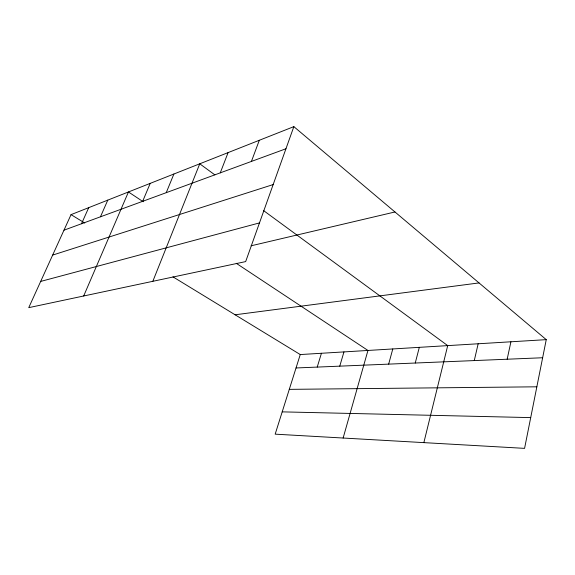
<?xml version="1.0" encoding="UTF-8"?>
<svg xmlns="http://www.w3.org/2000/svg" width="575" height="575" viewBox="0 0 575 575"><rect width="100%" height="100%" fill="white"/><g stroke="black" fill="none" stroke-linecap="round" stroke-linejoin="round"><path stroke-width="0.86" d="M546.25 339.645L524.58 448.363L275.173 434.161L300.258 354.559L546.25 339.645L293.847 126.637L71.041 214.64L28.75 307.654L245.669 261.596L293.847 126.637M507.157 359.217L510.923 341.787M474.274 360.582L478.163 343.771M423.854 442.628L447.709 345.618L263.695 210.687M415.251 363.026L419.319 347.343M388.664 364.126L392.79 348.946M343.131 438.035L367.95 350.455L236.26 263.307M339.76 366.153L343.958 351.907M317.22 367.087L321.432 353.273M251.426 161.424L259.311 140.278M220.268 172.852L228.095 152.605M152.828 281.312L199.755 163.803L214.849 174.872M166.232 192.675L173.894 174.017M142.657 201.322L150.219 183.368M83.677 295.996L128.448 191.964L143.225 201.746M100.46 216.797L107.784 200.129M81.513 223.754L88.708 207.661M63.976 230.187L285.955 148.76M52.648 255.092L273.168 184.568M40.674 281.427L259.483 222.906M251.088 245.805L394.967 211.974M235.118 314.791L479.033 282.922M296.032 367.964L542.642 357.751M289.29 389.361L536.849 386.81M282.203 411.865L530.711 417.608M71.041 214.64L84.755 223.007M172.967 276.855L300.258 354.559"/></g></svg>
